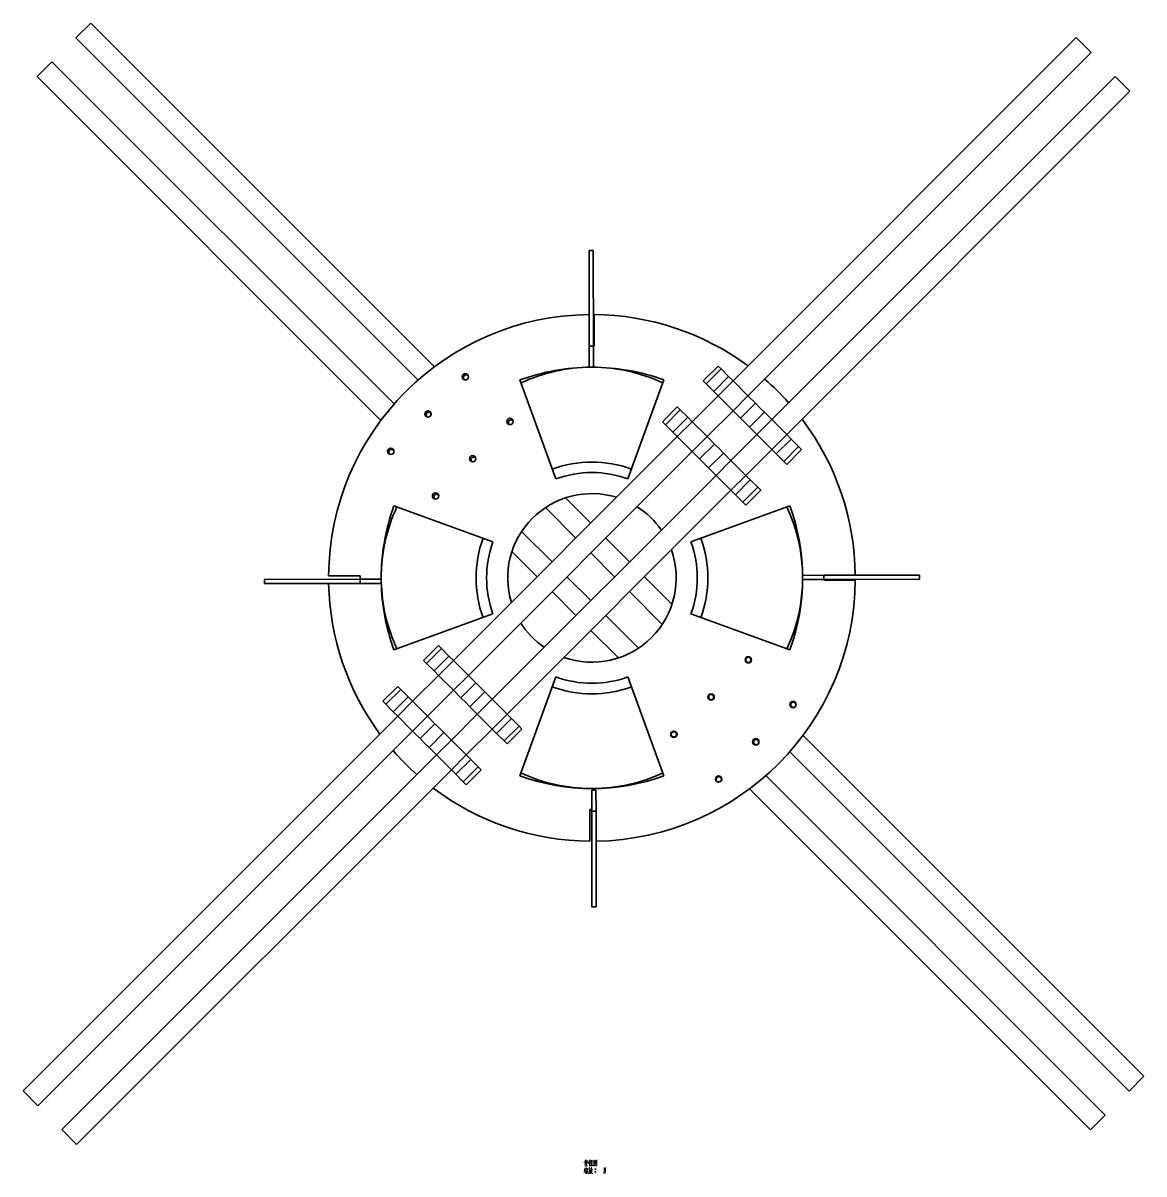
# Model space of a CAD drawing. Extents: x -41 to 2498, y -135 to 1203.
# Drawn here: x 1966 to 2498, y 139 to 685 of the extents above; entities that cross this region are included whole.
import ezdxf

# ---------------------------------------------------------------- set-up
doc = ezdxf.new("R2010")
doc.units = 0

msp = doc.modelspace()

# ---------------------------------------------------------------- linework, layer by layer
at = {"color": 7, "lineweight": 35, "ltscale": 0.249999}
for p, q in [((1998.36, 684.83), (1991.29, 677.76)), ((2473.24, 670.81), (2466.17, 677.88)), ((1979.98, 666.44), (1972.91, 659.37)), ((2491.62, 652.43), (2484.55, 659.5)), ((2237, 521.46), (2236.98, 531.46)), ((2289.1, 514.96), (2296.18, 522.03)), ((2269.72, 495.58), (2276.79, 502.65)), ((2295.18, 470.12), (2302.25, 463.05)), ((2158.23, 355.81), (2151.16, 362.88)), ((2188.93, 363.87), (2196, 356.8)), ((2169.55, 344.49), (2176.62, 337.42)), ((1991.7, 152.5), (1984.63, 159.57))]:
    msp.add_line(p, q, dxfattribs=at)
at = {"color": 7, "lineweight": 35}
for p, q in [((2161.53, 521.66), (1998.36, 684.83)), ((2153.72, 515.33), (1991.29, 677.76)), ((2303.25, 514.96), (2466.17, 677.88)), ((2310.32, 507.89), (2473.24, 670.81)), ((2142.41, 504.01), (1979.98, 666.44)), ((2136.08, 496.2), (1972.91, 659.37)), ((2321.63, 496.58), (2484.55, 659.5)), ((2328.7, 489.5), (2491.62, 652.43)), ((2234.89, 576.86), (2234.98, 531.46)), ((2236.89, 576.86), (2236.98, 531.46)), ((2202.07, 515.43), (2219.17, 468.45)), ((2270.47, 515.43), (2253.37, 468.45)), ((2170.55, 382.26), (2276.79, 488.51)), ((2177.62, 375.19), (2283.86, 481.44)), ((2188.93, 363.87), (2295.18, 470.12)), ((2196, 356.8), (2302.25, 463.05)), ((2142.3, 455.67), (2189.29, 438.56)), ((2228.67, 440.38), (2214.22, 454.83)), ((2330.24, 455.67), (2283.26, 438.56)), ((2217.35, 429.07), (2202.9, 443.52)), ((2080.89, 420.73), (2126.29, 420.83)), ((2391.67, 422.78), (2346.27, 422.69)), ((2391.67, 420.78), (2346.27, 420.69)), ((2080.89, 418.73), (2126.29, 418.83)), ((2269.64, 399.41), (2254.12, 414.93)), ((2142.3, 387.26), (2189.29, 404.36)), ((2330.24, 387.26), (2283.26, 404.36)), ((2258.33, 388.09), (2242.81, 403.61)), ((2202.07, 327.49), (2219.17, 374.48)), ((2270.47, 327.49), (2253.37, 374.48)), ((1966.24, 177.96), (2144.09, 355.81)), ((1973.31, 170.89), (2151.16, 348.73)), ((2498.29, 184.9), (2336.47, 346.72)), ((2491.22, 177.83), (2330.14, 338.91)), ((1984.63, 159.57), (2162.48, 337.42)), ((1991.7, 152.5), (2169.55, 330.35)), ((2479.9, 166.52), (2318.82, 327.6)), ((2472.83, 159.45), (2311.01, 321.27)), ((2236.3, 265.36), (2236.21, 310.76)), ((2238.3, 265.36), (2238.21, 310.76))]:
    msp.add_line(p, q, dxfattribs=at)
at = {"color": 7, "lineweight": 35, "ltscale": 0.05}
for p, q in [((2236.89, 576.86), (2234.89, 576.86)), ((2236.98, 531.46), (2234.98, 531.46)), ((2237, 521.46), (2235, 521.46)), ((2080.89, 420.73), (2080.89, 418.73)), ((2126.29, 420.83), (2126.29, 418.83)), ((2136.29, 420.85), (2136.29, 418.85)), ((2336.27, 420.67), (2336.27, 422.67)), ((2346.27, 420.69), (2346.27, 422.69)), ((2391.67, 420.78), (2391.67, 422.78)), ((2236.19, 320.76), (2238.19, 320.76)), ((2236.21, 310.76), (2238.21, 310.76)), ((2236.3, 265.36), (2238.3, 265.36))]:
    msp.add_line(p, q, dxfattribs=at)
at = {"color": 7, "lineweight": 35, "ltscale": 0.375}
for p, q in [((2237.27, 531.46), (2237.27, 546.46)), ((2126.28, 422.46), (2111.28, 422.46)), ((2346.27, 420.46), (2361.27, 420.46)), ((2235.27, 311.47), (2235.27, 296.47))]:
    msp.add_line(p, q, dxfattribs=at)
at = {"color": 7, "lineweight": 35, "ltscale": 0.250001}
for p, q in [((2235, 521.46), (2234.98, 531.46)), ((2136.29, 420.85), (2126.29, 420.83)), ((2336.27, 422.67), (2346.27, 422.69)), ((2336.27, 420.67), (2346.27, 420.69)), ((2136.29, 418.85), (2126.29, 418.83)), ((2236.19, 320.76), (2236.21, 310.76))]:
    msp.add_line(p, q, dxfattribs=at)
at = {"color": 7, "lineweight": 35, "ltscale": 0.007336}
msp.add_line((2236.98, 531.46), (2237.27, 531.46), dxfattribs=at)
at = {"color": 7, "lineweight": 13, "ltscale": 0.249999}
for p, q in [((2290.52, 513.55), (2297.59, 520.62)), ((2287.4, 477.9), (2294.47, 484.97)), ((2302.25, 463.05), (2309.32, 470.12)), ((2138.44, 361.46), (2145.51, 368.53)), ((2144.09, 355.81), (2151.16, 362.88)), ((2191.05, 347.61), (2198.12, 354.68)), ((2158.94, 340.96), (2166.01, 348.03)), ((2162.48, 337.42), (2169.55, 344.49))]:
    msp.add_line(p, q, dxfattribs=at)
at = {"color": 7, "lineweight": 35, "ltscale": 0.049997}
for p, q in [((2297.59, 520.62), (2296.18, 522.03)), ((2290.52, 513.55), (2289.1, 514.96)), ((2334.36, 483.85), (2335.77, 482.43)), ((2307.91, 457.39), (2309.32, 455.98)), ((2145.51, 368.53), (2144.09, 369.95)), ((2138.44, 361.46), (2137.02, 362.88)), ((2182.28, 331.76), (2183.69, 330.35)), ((2175.21, 324.69), (2176.62, 323.28))]:
    msp.add_line(p, q, dxfattribs=at)
at = {"color": 7, "lineweight": 35, "ltscale": 0.125002}
for p, q in [((2301.12, 517.08), (2297.59, 520.62)), ((2313.85, 504.35), (2310.32, 507.89)), ((2321.63, 496.58), (2318.1, 500.11)), ((2314.56, 489.5), (2311.02, 493.04)), ((2294.47, 484.97), (2290.94, 488.51)), ((2334.36, 483.85), (2330.82, 487.38)), ((2287.4, 477.9), (2283.86, 481.44)), ((2314.98, 464.47), (2311.44, 468)), ((2307.91, 457.39), (2304.37, 460.93)), ((2168.42, 384.38), (2164.89, 387.92)), ((2149.04, 365), (2145.51, 368.53)), ((2188.93, 363.87), (2185.39, 367.41)), ((2141.97, 357.93), (2138.44, 361.46)), ((2161.77, 352.27), (2158.23, 355.81)), ((2154.7, 345.2), (2151.16, 348.73)), ((2169.55, 344.49), (2166.01, 348.03)), ((2162.48, 337.42), (2158.94, 340.96)), ((2182.28, 331.76), (2178.74, 335.3)), ((2175.21, 324.69), (2171.67, 328.23))]:
    msp.add_line(p, q, dxfattribs=at)
at = {"color": 7, "lineweight": 35, "ltscale": 0.125003}
msp.add_line((2294.05, 510.01), (2290.52, 513.55), dxfattribs=at)
at = {"color": 7, "lineweight": 13, "ltscale": 0.25}
for p, q in [((2294.05, 510.01), (2301.12, 517.08)), ((2296.18, 507.89), (2303.25, 514.96)), ((2303.25, 500.82), (2310.32, 507.89)), ((2271.14, 494.16), (2278.21, 501.23)), ((2274.67, 490.63), (2281.74, 497.7)), ((2311.02, 493.04), (2318.1, 500.11)), ((2276.79, 488.51), (2283.86, 495.58)), ((2314.56, 489.5), (2321.63, 496.58)), ((2283.86, 481.44), (2290.94, 488.51)), ((2321.63, 482.43), (2328.7, 489.5)), ((2323.75, 480.31), (2330.82, 487.38)), ((2291.64, 473.66), (2298.71, 480.73)), ((2295.18, 470.12), (2302.25, 477.19)), ((2304.37, 460.93), (2311.44, 468)), ((2307.91, 457.39), (2314.98, 464.47)), ((2157.82, 380.84), (2164.89, 387.92)), ((2170.55, 368.12), (2177.62, 375.19)), ((2174.08, 364.58), (2181.15, 371.65)), ((2178.32, 360.34), (2185.39, 367.41)), ((2141.97, 357.93), (2149.04, 365)), ((2151.16, 348.73), (2158.23, 355.81)), ((2188.93, 349.73), (2196, 356.8)), ((2154.7, 345.2), (2161.77, 352.27)), ((2194.59, 344.07), (2201.66, 351.15)), ((2169.55, 330.35), (2176.62, 337.42)), ((2171.67, 328.23), (2178.74, 335.3)), ((2175.21, 324.69), (2182.28, 331.76))]:
    msp.add_line(p, q, dxfattribs=at)
at = {"color": 7, "lineweight": 35, "ltscale": 0.075001}
for p, q in [((2303.25, 514.96), (2301.12, 517.08)), ((2308.9, 495.16), (2306.78, 497.28)), ((2289.52, 475.78), (2287.4, 477.9)), ((2304.37, 460.93), (2302.25, 463.05)), ((2163.47, 375.19), (2161.35, 377.31)), ((2183.27, 369.53), (2181.15, 371.65)), ((2151.16, 362.88), (2149.04, 365)), ((2178.32, 360.34), (2176.2, 362.46)), ((2198.12, 354.68), (2196, 356.8)), ((2163.89, 350.15), (2161.77, 352.27)), ((2178.74, 335.3), (2176.62, 337.42)), ((2171.67, 328.23), (2169.55, 330.35))]:
    msp.add_line(p, q, dxfattribs=at)
at = {"color": 7, "lineweight": 35, "ltscale": 0.25}
for p, q in [((2310.32, 507.89), (2303.25, 514.96)), ((2303.25, 500.82), (2296.18, 507.89)), ((2290.94, 488.51), (2283.86, 495.58)), ((2321.63, 496.58), (2328.7, 489.5)), ((2283.86, 481.44), (2276.79, 488.51)), ((2314.56, 489.5), (2321.63, 482.43)), ((2328.7, 475.36), (2335.77, 482.43)), ((2302.25, 477.19), (2309.32, 470.12)), ((2156.4, 382.26), (2163.47, 389.33)), ((2177.62, 375.19), (2170.55, 382.26)), ((2137.02, 362.88), (2144.09, 369.95)), ((2151.16, 348.73), (2144.09, 355.81)), ((2196, 342.66), (2203.07, 349.73)), ((2162.48, 337.42), (2169.55, 330.35)), ((2176.62, 323.28), (2183.69, 330.35)), ((2238.19, 320.76), (2238.21, 310.76))]:
    msp.add_line(p, q, dxfattribs=at)
at = {"color": 7, "lineweight": 35, "ltscale": 0.075}
for p, q in [((2296.18, 507.89), (2294.05, 510.01)), ((2283.86, 495.58), (2281.74, 497.7)), ((2318.1, 500.11), (2315.97, 502.23)), ((2311.02, 493.04), (2308.9, 495.16)), ((2276.79, 488.51), (2274.67, 490.63)), ((2330.82, 487.38), (2328.7, 489.5)), ((2296.59, 482.85), (2294.47, 484.97)), ((2298.71, 480.73), (2296.59, 482.85)), ((2323.75, 480.31), (2321.63, 482.43)), ((2291.64, 473.66), (2289.52, 475.78)), ((2311.44, 468), (2309.32, 470.12)), ((2170.55, 382.26), (2168.42, 384.38)), ((2185.39, 367.41), (2183.27, 369.53)), ((2176.2, 362.46), (2174.08, 364.58)), ((2144.09, 355.81), (2141.97, 357.93)), ((2191.05, 347.61), (2188.93, 349.73)), ((2158.94, 340.96), (2156.82, 343.08))]:
    msp.add_line(p, q, dxfattribs=at)
at = {"color": 7, "lineweight": 35, "ltscale": 0.050001}
msp.add_line((2278.21, 501.23), (2276.79, 502.65), dxfattribs=at)
at = {"color": 7, "lineweight": 35, "ltscale": 0.435249}
for p, q in [((2283.86, 495.58), (2296.18, 507.89)), ((2290.94, 488.51), (2303.25, 500.82)), ((2158.23, 355.81), (2170.55, 368.12)), ((2176.62, 337.42), (2188.93, 349.73))]:
    msp.add_line(p, q, dxfattribs=at)
at = {"color": 7, "lineweight": 13, "ltscale": 0.250004}
for p, q in [((2306.78, 497.28), (2313.85, 504.35)), ((2327.29, 476.78), (2334.36, 483.85)), ((2161.35, 377.31), (2168.42, 384.38)), ((2163.47, 375.19), (2170.55, 382.26)), ((2181.86, 356.8), (2188.93, 363.87))]:
    msp.add_line(p, q, dxfattribs=at)
at = {"color": 7, "lineweight": 35, "ltscale": 0.074996}
for p, q in [((2315.97, 502.23), (2313.85, 504.35)), ((2166.01, 348.03), (2163.89, 350.15)), ((2156.82, 343.08), (2154.7, 345.2))]:
    msp.add_line(p, q, dxfattribs=at)
at = {"color": 7, "lineweight": 35, "ltscale": 0.124998}
for p, q in [((2281.74, 497.7), (2278.21, 501.23)), ((2274.67, 490.63), (2271.14, 494.16)), ((2302.25, 477.19), (2298.71, 480.73)), ((2327.29, 476.78), (2323.75, 480.31)), ((2295.18, 470.12), (2291.64, 473.66)), ((2194.59, 344.07), (2191.05, 347.61))]:
    msp.add_line(p, q, dxfattribs=at)
at = {"color": 7, "lineweight": 35, "ltscale": 0.124997}
for p, q in [((2306.78, 497.28), (2303.25, 500.82)), ((2161.35, 377.31), (2157.82, 380.84)), ((2181.15, 371.65), (2177.62, 375.19)), ((2174.08, 364.58), (2170.55, 368.12)), ((2181.86, 356.8), (2178.32, 360.34)), ((2201.66, 351.15), (2198.12, 354.68))]:
    msp.add_line(p, q, dxfattribs=at)
at = {"color": 7, "lineweight": 35, "ltscale": 0.050002}
for p, q in [((2271.14, 494.16), (2269.72, 495.58)), ((2327.29, 476.78), (2328.7, 475.36)), ((2314.98, 464.47), (2316.39, 463.05)), ((2164.89, 387.92), (2163.47, 389.33)), ((2157.82, 380.84), (2156.4, 382.26)), ((2201.66, 351.15), (2203.07, 349.73)), ((2194.59, 344.07), (2196, 342.66))]:
    msp.add_line(p, q, dxfattribs=at)
at = {"color": 7, "lineweight": 35, "ltscale": 0.43525}
msp.add_line((2302.25, 477.19), (2314.56, 489.5), dxfattribs=at)
at = {"color": 7, "lineweight": 35, "ltscale": 0.435245}
for p, q in [((2309.32, 470.12), (2321.63, 482.43)), ((2151.16, 362.88), (2163.47, 375.19))]:
    msp.add_line(p, q, dxfattribs=at)
at = {"color": 7, "lineweight": 35, "ltscale": 0.42416}
for p, q in [((2235.74, 447.45), (2223.74, 459.45)), ((2210.28, 422), (2198.29, 433.99))]:
    msp.add_line(p, q, dxfattribs=at)
at = {"color": 7, "lineweight": 35, "ltscale": 0.250004}
for p, q in [((2309.32, 455.98), (2316.39, 463.05)), ((2170.55, 368.12), (2163.47, 375.19)), ((2181.86, 356.8), (2188.93, 349.73)), ((2498.29, 184.9), (2491.22, 177.83)), ((2479.9, 166.52), (2472.83, 159.45))]:
    msp.add_line(p, q, dxfattribs=at)
at = {"color": 7, "lineweight": 35, "ltscale": 0.4}
for p, q in [((2254.12, 429.07), (2242.81, 440.38)), ((2247.05, 422), (2235.74, 433.31)), ((2235.74, 410.68), (2224.43, 422)), ((2228.67, 403.61), (2217.35, 414.93))]:
    msp.add_line(p, q, dxfattribs=at)
at = {"color": 7, "lineweight": 35, "ltscale": 0.025}
msp.add_line((2126.28, 421.46), (2126.28, 422.46), dxfattribs=at)
at = {"color": 7, "lineweight": 35, "ltscale": 0.015937}
msp.add_line((2126.28, 421.46), (2126.28, 420.83), dxfattribs=at)
at = {"color": 7, "lineweight": 35, "ltscale": 0.461897}
for p, q in [((2274.26, 408.93), (2261.2, 422)), ((2248.8, 383.48), (2235.74, 396.54))]:
    msp.add_line(p, q, dxfattribs=at)
at = {"color": 7, "lineweight": 35, "ltscale": 0.005643}
msp.add_line((2346.27, 420.69), (2346.27, 420.46), dxfattribs=at)
at = {"color": 7, "lineweight": 35, "ltscale": 0.435246}
msp.add_line((2169.55, 344.49), (2181.86, 356.8), dxfattribs=at)
at = {"color": 7, "lineweight": 35, "ltscale": 0.023376}
msp.add_line((2236.21, 311.47), (2235.27, 311.47), dxfattribs=at)
at = {"color": 7, "lineweight": 35, "ltscale": 0.250002}
msp.add_line((1973.31, 170.89), (1966.24, 177.96), dxfattribs=at)
at = {"color": 7, "lineweight": 13}
for points in [[(2232.44, 143.96), (2233.18, 144.24)], [(2232.65, 144.63), (2233.18, 144.77)], [(2233, 143.79), (2233, 142.14)], [(2233, 143.61), (2233.84, 143.68)], [(2233, 143.19), (2233.67, 143.26)], [(2233, 142.88), (2233.67, 142.95)], [(2233.18, 145.22), (2233.18, 143.89)], [(2233.56, 145.22), (2233.56, 144.14)], [(2234.12, 144.94), (2233.56, 144.42)], [(2233.56, 144.14), (2233.67, 144)], [(2233.84, 142.18), (2233.56, 142.42)], [(2233.67, 144), (2234.37, 144.03)], [(2233.84, 143.75), (2233.84, 142.18)], [(2234.37, 144.03), (2234.33, 144.52)], [(2235.31, 144.56), (2235.14, 144.07), (2234.65, 143.33)], [(2234.68, 144.35), (2235.24, 144.42)], [(2234.96, 145.22), (2235.24, 144.8)], [(2235.14, 144.07), (2235.14, 142.28)], [(2235.14, 143.89), (2235.45, 143.58)], [(2235.24, 142.28), (2235.52, 142.56)], [(2235.52, 142.56), (2235.77, 142.91)], [(2235.73, 145.19), (2235.73, 143.51)], [(2236.4, 145.01), (2235.73, 144.94)], [(2235.94, 143.54), (2235.77, 142.91)], [(2236.05, 144.59), (2235.94, 143.54)], [(2236.08, 142.56), (2236.08, 143.65)], [(2236.22, 142.46), (2236.08, 142.56)], [(2236.64, 142.46), (2236.22, 142.46)], [(2236.33, 143.44), (2236.4, 145.12)], [(2236.64, 143.09), (2236.64, 142.46)], [(2237.17, 145.22), (2237.17, 143.75), (2237.17, 142.25)], [(2237.17, 145.19), (2237.17, 143.79), (2237.17, 142.39)], [(2238.64, 145.05), (2237.17, 144.91)], [(2237.17, 142.49), (2238.53, 142.6)], [(2237.24, 143.3), (2237.73, 143.72)], [(2237.94, 144.77), (2237.38, 143.96)], [(2237.69, 144.21), (2238.39, 143.47)], [(2237.69, 143.12), (2238.04, 142.74)], [(2237.73, 144.42), (2238.18, 144.49)], [(2237.73, 143.72), (2237.94, 144)], [(2237.8, 143.51), (2238.04, 143.23)], [(2237.94, 144), (2238.29, 144.63)], [(2238.39, 143.47), (2238.57, 143.51)], [(2238.6, 142.32), (2238.6, 142.42), (2238.53, 142.6)], [(2238.6, 142.42), (2238.6, 143.79), (2238.64, 145.19)], [(2232.48, 139.03), (2233.18, 139.41)], [(2232.93, 140.46), (2232.51, 140.32)], [(2233, 141.48), (2232.55, 140.39)], [(2232.58, 139.69), (2233.11, 139.87)], [(2233.07, 140.71), (2232.62, 139.69)], [(2233.39, 140.18), (2233.07, 139.69)], [(2233.32, 141.16), (2233.21, 140.6)], [(2233.32, 141.02), (2234.37, 141.16)], [(2233.56, 140.74), (2233.39, 140.18)], [(2233.42, 140.25), (2233.42, 138.54)], [(2233.63, 140.46), (2234.33, 140.57)], [(2233.7, 141.65), (2233.88, 141.27)], [(2233.7, 140.04), (2233.74, 138.64)], [(2233.7, 139.94), (2234.23, 140.01)], [(2233.74, 139.38), (2234.12, 139.45)], [(2234.19, 138.89), (2233.77, 138.82)], [(2233.95, 140.5), (2233.88, 139.94)], [(2234.26, 140.11), (2234.19, 138.71)], [(2234.4, 141.27), (2234.26, 140.81)], [(2235.17, 140.88), (2235.07, 139.97), (2234.96, 139.55), (2234.65, 138.68)], [(2234.68, 140.81), (2235.73, 140.95)], [(2235.49, 140.39), (2235.38, 139.55), (2235.24, 138.71), (2235.03, 138.99)], [(2235.1, 140.22), (2235.49, 140.29)], [(2235.17, 141.72), (2235.28, 141.16)], [(2235.87, 139.13), (2235.49, 138.61)], [(2235.87, 140.39), (2235.7, 139.83)], [(2235.8, 140.15), (2236.36, 138.71)], [(2236.01, 141.02), (2235.87, 140.39)], [(2236.15, 139.76), (2235.87, 139.13)], [(2235.94, 140.64), (2236.64, 140.78)], [(2236.08, 141.76), (2236.01, 141.02)], [(2236.36, 140.71), (2236.15, 139.76)], [(2236.36, 138.71), (2236.68, 138.71)], [(2237.69, 140.85), (2238.08, 140.85)], [(2237.69, 139.59), (2238.08, 139.59)], [(2237.73, 140.95), (2238.04, 140.95)], [(2237.73, 140.71), (2238.04, 140.71)], [(2237.73, 139.69), (2238.04, 139.69)], [(2237.73, 139.45), (2238.04, 139.45)], [(2242.14, 141.58), (2242.03, 140.18), (2241.93, 138.78)], [(2242.14, 140.85), (2242.52, 140.85)], [(2242.14, 139.59), (2242.52, 139.59)], [(2242.17, 140.95), (2242.49, 140.95)], [(2242.17, 140.71), (2242.49, 140.71)], [(2242.17, 139.69), (2242.49, 139.69)], [(2242.17, 139.45), (2242.49, 139.45)], [(2242.73, 141.58), (2242.63, 140.18), (2242.52, 138.78)]]:
    msp.add_lwpolyline(points, dxfattribs=at)
for points in [[(2237.8, 140.64), (2237.97, 140.64), (2238.08, 140.74), (2238.08, 140.92), (2237.97, 141.02), (2237.8, 141.02), (2237.69, 140.92), (2237.69, 140.74)], [(2237.8, 139.38), (2237.97, 139.38), (2238.08, 139.48), (2238.08, 139.66), (2237.97, 139.76), (2237.8, 139.76), (2237.69, 139.66), (2237.69, 139.48)], [(2242.24, 140.64), (2242.42, 140.64), (2242.52, 140.74), (2242.52, 140.92), (2242.42, 141.02), (2242.24, 141.02), (2242.14, 140.92), (2242.14, 140.74)], [(2242.24, 139.38), (2242.42, 139.38), (2242.52, 139.48), (2242.52, 139.66), (2242.42, 139.76), (2242.24, 139.76), (2242.14, 139.66), (2242.14, 139.48)]]:
    msp.add_lwpolyline(points, close=True, dxfattribs=at)
at = {"color": 7, "lineweight": 35}
for centre, radius in [((2176.17, 516.92), 1.5), ((2158.49, 499.25), 1.5), ((2197.38, 495.71), 1.5), ((2140.81, 481.57), 1.5), ((2179.7, 478.03), 1.5), ((2162.03, 460.35), 1.5), ((2310.52, 382.57), 1.5), ((2310.52, 382.57), 1.25), ((2292.84, 364.89), 1.5), ((2292.84, 364.89), 1.25), ((2331.73, 361.36), 1.5), ((2331.87, 361.22), 1.25), ((2275.16, 347.22), 1.5), ((2275.16, 347.22), 1.25), ((2314.05, 343.68), 1.5), ((2314.19, 343.54), 1.25), ((2296.38, 326), 1.5), ((2296.52, 325.86), 1.25)]:
    msp.add_circle(centre, radius, dxfattribs=at)
for centre, radius, start, end in [((2236.27, 421.46), 125, 90.6072, 179.5416), ((2236.27, 421.46), 125, 53.6291, 89.5416), ((2236.27, 421.46), 100, 90.3539, 110), ((2236.27, 441.46), 80, 90.3664, 114.905), ((2236.27, 441.46), 80, 65.0949, 89.87), ((2236.27, 421.46), 100, 70, 89.8849), ((2176.51, 516.58), 1.25, 22.4367, 247.5627), ((2236.27, 421.46), 125, 41.6771, 49.0161), ((2158.83, 498.91), 1.25, 22.4367, 247.5627), ((2197.86, 495.23), 1.25, 37.1031, 232.8965), ((2236.27, 421.46), 125, 0.5762, 37.07), ((2141.15, 481.23), 1.25, 22.4367, 247.5627), ((2180.18, 477.55), 1.25, 37.1031, 232.8965), ((2236.27, 421.46), 55, 70, 110), ((2236.27, 421.46), 50, 70, 110), ((2162.5, 459.88), 1.25, 37.1031, 232.8965), ((2236.27, 421.46), 40, 72.9608, 197.0392), ((2236.27, 421.46), 100, 160, 180.3533), ((2216.27, 421.46), 80, 155.0949, 179.8839), ((2236.27, 421.46), 40, 34.5643, 57.6425), ((2256.27, 421.46), 80, 335.095, 24.9051), ((2236.27, 421.46), 100, 340, 20), ((2236.27, 421.46), 55, 159.9999, 200), ((2236.27, 421.46), 50, 160, 200), ((2236.27, 421.46), 50, 340, 20), ((2236.27, 421.46), 55, 340.0001, 20), ((2236.27, 421.46), 40, 250.5394, 19.4606), ((2216.27, 421.46), 80, 180.1164, 180.4416), ((2236.27, 421.46), 125, 181.2233, 216.3709), ((2216.27, 421.46), 80, 181.155, 204.905), ((2236.27, 421.46), 100, 181.0464, 200), ((2236.27, 421.46), 125, 270.9013, 359.5416), ((2236.27, 421.46), 40, 212.3575, 235.4357), ((2236.27, 421.46), 50, 250, 290), ((2236.27, 421.46), 55, 250, 290), ((2236.27, 421.46), 125, 220.9838, 228.3229), ((2236.27, 401.46), 80, 245.0949, 269.8547), ((2236.27, 401.46), 80, 270.1451, 294.9051), ((2236.27, 421.46), 100, 250, 290), ((2236.27, 421.46), 125, 232.93, 269.5416)]:
    msp.add_arc(centre, radius, start, end, dxfattribs=at)

doc.saveas('drawing.dxf')
